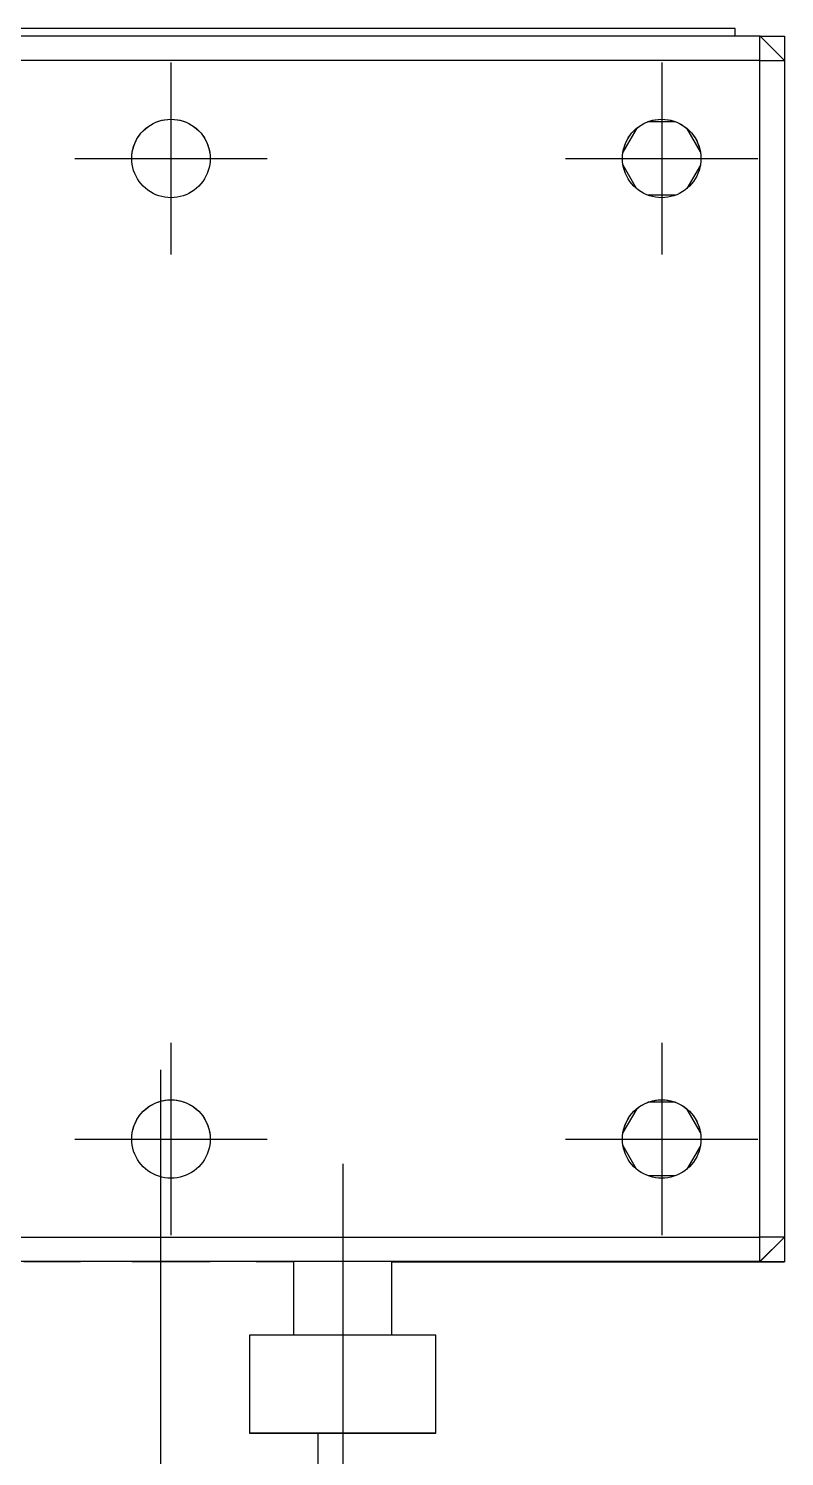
# Model space of a CAD drawing. Extents: x 166 to 392, y 15 to 196.
# Drawn here: x 188.3 to 203.7, y 107.63 to 136.75 of the extents above; entities that cross this region are included whole.
import ezdxf

# ---------------------------------------------------------------- set-up
doc = ezdxf.new("R2010")
doc.units = 0
doc.header["$LTSCALE"] = 10
doc.linetypes.add('CENTER', pattern=[2, 1.25, -0.25, 0.25, -0.25])
doc.layers.get('0').update_dxf_attribs({"linetype": 'CONTINUOUS'})
doc.layers.add('CENTER', color=1, linetype='CENTER')

msp = doc.modelspace()

# ---------------------------------------------------------------- linework, layer by layer
at = {"color": 7, "linetype": 'CONTINUOUS'}
for p, q in [((179.19967, 136.603762), (203.19967, 136.603762)), ((202.69967, 136.753696), (179.69967, 136.753696)), ((202.69967, 136.603762), (202.69967, 136.753696)), ((203.69967, 136.103762), (203.19967, 136.603762)), ((203.19967, 111.599999), (203.19967, 136.603762)), ((203.203545, 136.599887), (203.69967, 136.599887)), ((203.69967, 136.599887), (203.69967, 111.598781)), ((203.19967, 136.103873), (178.69967, 136.103873)), ((203.19967, 136.103873), (203.69967, 136.103762)), ((190.861576, 134.827923), (190.926054, 134.854631)), ((190.893523, 134.842977), (190.952457, 134.864718)), ((190.926054, 134.854631), (190.992615, 134.875617)), ((190.952457, 134.864718), (191.012914, 134.881769)), ((190.992615, 134.875617), (191.060752, 134.890723)), ((191.012914, 134.881769), (191.074523, 134.894024)), ((191.060752, 134.890723), (191.129946, 134.899832)), ((191.074523, 134.894024), (191.136903, 134.901407)), ((191.129946, 134.899832), (191.19967, 134.902877)), ((191.136903, 134.901407), (191.19967, 134.903873)), ((191.19967, 134.903873), (191.262437, 134.901407)), ((191.19967, 134.902877), (191.269395, 134.899832)), ((191.262437, 134.901407), (191.324818, 134.894024)), ((191.269395, 134.899832), (191.338589, 134.890723)), ((191.324818, 134.894024), (191.386426, 134.881769)), ((191.338589, 134.890723), (191.406725, 134.875617)), ((191.386426, 134.881769), (191.446884, 134.864718)), ((191.406725, 134.875617), (191.473286, 134.854631)), ((191.446884, 134.864718), (191.505817, 134.842977)), ((191.473286, 134.854631), (191.537765, 134.827923)), ((200.861576, 134.827923), (200.926054, 134.854631)), ((200.893523, 134.842977), (200.952457, 134.864718)), ((201.47997, 134.852164), (200.919038, 134.85204)), ((200.926054, 134.854631), (200.992615, 134.875617)), ((200.952457, 134.864718), (201.012914, 134.881769)), ((200.992615, 134.875617), (201.060752, 134.890723)), ((201.012914, 134.881769), (201.074523, 134.894024)), ((201.060752, 134.890723), (201.129946, 134.899832)), ((201.074523, 134.894024), (201.136903, 134.901407)), ((201.129946, 134.899832), (201.19967, 134.902877)), ((201.136903, 134.901407), (201.19967, 134.903873)), ((201.19967, 134.903873), (201.262437, 134.901407)), ((201.19967, 134.902877), (201.269395, 134.899832)), ((201.262437, 134.901407), (201.324818, 134.894024)), ((201.269395, 134.899832), (201.338589, 134.890723)), ((201.324818, 134.894024), (201.386426, 134.881769)), ((201.338589, 134.890723), (201.406725, 134.875617)), ((201.386426, 134.881769), (201.446884, 134.864718)), ((201.406725, 134.875617), (201.473286, 134.854631)), ((201.446884, 134.864718), (201.505817, 134.842977)), ((201.473286, 134.854631), (201.537765, 134.827923)), ((190.50685, 134.502877), (190.544348, 134.561738)), ((190.517558, 134.521872), (190.552457, 134.574101)), ((190.544348, 134.561738), (190.586835, 134.617107)), ((190.552457, 134.574101), (190.591345, 134.623431)), ((190.586835, 134.617107), (190.633985, 134.668562)), ((190.591345, 134.623431), (190.633985, 134.669558)), ((190.633985, 134.668562), (190.68544, 134.715712)), ((190.633985, 134.669558), (190.680112, 134.712198)), ((190.680112, 134.712198), (190.729442, 134.751087)), ((190.68544, 134.715712), (190.740809, 134.758198)), ((190.729442, 134.751087), (190.781671, 134.785985)), ((190.740809, 134.758198), (190.79967, 134.795697)), ((190.781671, 134.785985), (190.836478, 134.816678)), ((190.79967, 134.795697), (190.861576, 134.827923)), ((190.836478, 134.816678), (190.893523, 134.842977)), ((191.505817, 134.842977), (191.562863, 134.816678)), ((191.537765, 134.827923), (191.59967, 134.795697)), ((191.562863, 134.816678), (191.617669, 134.785985)), ((191.59967, 134.795697), (191.658531, 134.758198)), ((191.617669, 134.785985), (191.669898, 134.751087)), ((191.658531, 134.758198), (191.7139, 134.715712)), ((191.669898, 134.751087), (191.719229, 134.712198)), ((191.7139, 134.715712), (191.765356, 134.668562)), ((191.719229, 134.712198), (191.765356, 134.669558)), ((191.765356, 134.669558), (191.807995, 134.623431)), ((191.765356, 134.668562), (191.812506, 134.617107)), ((191.807995, 134.623431), (191.846884, 134.574101)), ((191.812506, 134.617107), (191.854992, 134.561738)), ((191.846884, 134.574101), (191.881782, 134.521872)), ((191.854992, 134.561738), (191.89249, 134.502877)), ((200.690064, 134.719563), (200.410742, 134.235516)), ((200.50685, 134.502877), (200.544348, 134.561738)), ((200.517558, 134.521872), (200.552457, 134.574101)), ((200.544348, 134.561738), (200.586835, 134.617107)), ((200.552457, 134.574101), (200.591345, 134.623431)), ((200.586835, 134.617107), (200.633985, 134.668562)), ((200.591345, 134.623431), (200.633985, 134.669558)), ((200.633985, 134.668562), (200.68544, 134.715712)), ((200.633985, 134.669558), (200.680112, 134.712198)), ((200.680112, 134.712198), (200.729442, 134.751087)), ((200.68544, 134.715712), (200.740809, 134.758198)), ((200.729442, 134.751087), (200.781671, 134.785985)), ((200.740809, 134.758198), (200.79967, 134.795697)), ((200.781671, 134.785985), (200.836478, 134.816678)), ((200.79967, 134.795697), (200.861576, 134.827923)), ((200.836478, 134.816678), (200.893523, 134.842977)), ((201.505817, 134.842977), (201.562863, 134.816678)), ((201.537765, 134.827923), (201.59967, 134.795697)), ((201.562863, 134.816678), (201.617669, 134.785985)), ((201.59967, 134.795697), (201.658531, 134.758198)), ((201.617669, 134.785985), (201.669898, 134.751087)), ((201.658531, 134.758198), (201.7139, 134.715712)), ((201.669898, 134.751087), (201.719229, 134.712198)), ((201.988539, 134.235864), (201.709002, 134.719789)), ((201.7139, 134.715712), (201.765356, 134.668562)), ((201.719229, 134.712198), (201.765356, 134.669558)), ((201.765356, 134.669558), (201.807995, 134.623431)), ((201.765356, 134.668562), (201.812506, 134.617107)), ((201.807995, 134.623431), (201.846884, 134.574101)), ((201.812506, 134.617107), (201.854992, 134.561738)), ((201.846884, 134.574101), (201.881782, 134.521872)), ((201.854992, 134.561738), (201.89249, 134.502877)), ((190.409519, 134.229021), (190.421774, 134.290629)), ((190.411824, 134.241795), (190.426929, 134.309932)), ((190.421774, 134.290629), (190.438825, 134.351087)), ((190.426929, 134.309932), (190.447916, 134.376493)), ((190.438825, 134.351087), (190.460566, 134.41002)), ((190.447916, 134.376493), (190.474624, 134.440971)), ((190.460566, 134.41002), (190.486865, 134.467065)), ((190.474624, 134.440971), (190.50685, 134.502877)), ((190.486865, 134.467065), (190.517558, 134.521872)), ((191.881782, 134.521872), (191.912475, 134.467065)), ((191.89249, 134.502877), (191.924716, 134.440971)), ((191.912475, 134.467065), (191.938774, 134.41002)), ((191.924716, 134.440971), (191.951424, 134.376493)), ((191.938774, 134.41002), (191.960515, 134.351087)), ((191.951424, 134.376493), (191.972411, 134.309932)), ((191.960515, 134.351087), (191.977566, 134.290629)), ((191.972411, 134.309932), (191.987516, 134.241795)), ((191.977566, 134.290629), (191.989821, 134.229021)), ((200.409519, 134.229021), (200.421774, 134.290629)), ((200.411824, 134.241795), (200.426929, 134.309932)), ((200.421774, 134.290629), (200.438825, 134.351087)), ((200.426929, 134.309932), (200.447916, 134.376493)), ((200.438825, 134.351087), (200.460566, 134.41002)), ((200.447916, 134.376493), (200.474624, 134.440971)), ((200.460566, 134.41002), (200.486865, 134.467065)), ((200.474624, 134.440971), (200.50685, 134.502877)), ((200.486865, 134.467065), (200.517558, 134.521872)), ((201.881782, 134.521872), (201.912475, 134.467065)), ((201.89249, 134.502877), (201.924716, 134.440971)), ((201.912475, 134.467065), (201.938774, 134.41002)), ((201.924716, 134.440971), (201.951424, 134.376493)), ((201.938774, 134.41002), (201.960515, 134.351087)), ((201.951424, 134.376493), (201.972411, 134.309932)), ((201.960515, 134.351087), (201.977566, 134.290629)), ((201.972411, 134.309932), (201.987516, 134.241795)), ((201.977566, 134.290629), (201.989821, 134.229021)), ((190.39967, 134.102877), (190.402714, 134.172601)), ((190.39967, 134.103873), (190.402136, 134.16664)), ((190.402136, 134.041106), (190.39967, 134.103873)), ((190.402136, 134.16664), (190.409519, 134.229021)), ((190.409519, 133.978725), (190.402136, 134.041106)), ((190.402714, 134.172601), (190.411824, 134.241795)), ((190.421774, 133.917117), (190.409519, 133.978725)), ((191.989821, 133.978725), (191.977566, 133.917117)), ((191.987516, 134.241795), (191.996626, 134.172601)), ((191.989821, 134.229021), (191.997204, 134.16664)), ((191.997204, 134.041106), (191.989821, 133.978725)), ((191.996626, 134.172601), (191.99967, 134.102877)), ((191.997204, 134.16664), (191.99967, 134.103873)), ((191.99967, 134.103873), (191.997204, 134.041106)), ((200.39967, 134.102877), (200.402714, 134.172601)), ((200.39967, 134.103873), (200.402136, 134.16664)), ((200.402136, 134.041106), (200.39967, 134.103873)), ((200.402136, 134.16664), (200.409519, 134.229021)), ((200.409519, 133.978725), (200.402136, 134.041106)), ((200.402714, 134.172601), (200.411824, 134.241795)), ((200.421774, 133.917117), (200.409519, 133.978725)), ((201.989821, 133.978725), (201.977566, 133.917117)), ((201.987516, 134.241795), (201.996626, 134.172601)), ((201.989821, 134.229021), (201.997204, 134.16664)), ((201.997204, 134.041106), (201.989821, 133.978725)), ((201.996626, 134.172601), (201.99967, 134.102877)), ((201.997204, 134.16664), (201.99967, 134.103873)), ((201.99967, 134.103873), (201.997204, 134.041106)), ((190.438825, 133.856659), (190.421774, 133.917117)), ((190.460566, 133.797726), (190.438825, 133.856659)), ((190.486865, 133.740681), (190.460566, 133.797726)), ((190.517558, 133.685874), (190.486865, 133.740681)), ((190.552457, 133.633645), (190.517558, 133.685874)), ((191.881782, 133.685874), (191.846884, 133.633645)), ((191.912475, 133.740681), (191.881782, 133.685874)), ((191.938774, 133.797726), (191.912475, 133.740681)), ((191.960515, 133.856659), (191.938774, 133.797726)), ((191.977566, 133.917117), (191.960515, 133.856659)), ((200.687762, 133.489097), (200.411364, 133.967586)), ((200.438825, 133.856659), (200.421774, 133.917117)), ((200.460566, 133.797726), (200.438825, 133.856659)), ((200.486865, 133.740681), (200.460566, 133.797726)), ((200.517558, 133.685874), (200.486865, 133.740681)), ((200.552457, 133.633645), (200.517558, 133.685874)), ((201.988036, 133.967937), (201.71185, 133.489323)), ((201.881782, 133.685874), (201.846884, 133.633645)), ((201.912475, 133.740681), (201.881782, 133.685874)), ((201.938774, 133.797726), (201.912475, 133.740681)), ((201.960515, 133.856659), (201.938774, 133.797726)), ((201.977566, 133.917117), (201.960515, 133.856659)), ((190.591345, 133.584315), (190.552457, 133.633645)), ((190.633985, 133.538188), (190.591345, 133.584315)), ((190.680112, 133.495548), (190.633985, 133.538188)), ((190.729442, 133.456659), (190.680112, 133.495548)), ((190.781671, 133.421761), (190.729442, 133.456659)), ((190.836478, 133.391068), (190.781671, 133.421761)), ((190.893523, 133.364769), (190.836478, 133.391068)), ((191.562863, 133.391068), (191.505817, 133.364769)), ((191.617669, 133.421761), (191.562863, 133.391068)), ((191.669898, 133.456659), (191.617669, 133.421761)), ((191.719229, 133.495548), (191.669898, 133.456659)), ((191.765356, 133.538188), (191.719229, 133.495548)), ((191.807995, 133.584315), (191.765356, 133.538188)), ((191.846884, 133.633645), (191.807995, 133.584315)), ((200.591345, 133.584315), (200.552457, 133.633645)), ((200.633985, 133.538188), (200.591345, 133.584315)), ((200.680112, 133.495548), (200.633985, 133.538188)), ((200.729442, 133.456659), (200.680112, 133.495548)), ((200.781671, 133.421761), (200.729442, 133.456659)), ((200.836478, 133.391068), (200.781671, 133.421761)), ((200.893523, 133.364769), (200.836478, 133.391068)), ((201.562863, 133.391068), (201.505817, 133.364769)), ((201.617669, 133.421761), (201.562863, 133.391068)), ((201.669898, 133.456659), (201.617669, 133.421761)), ((201.719229, 133.495548), (201.669898, 133.456659)), ((201.765356, 133.538188), (201.719229, 133.495548)), ((201.807995, 133.584315), (201.765356, 133.538188)), ((201.846884, 133.633645), (201.807995, 133.584315)), ((190.952457, 133.343028), (190.893523, 133.364769)), ((191.012914, 133.325977), (190.952457, 133.343028)), ((191.074523, 133.313722), (191.012914, 133.325977)), ((191.136903, 133.306339), (191.074523, 133.313722)), ((191.19967, 133.303873), (191.136903, 133.306339)), ((191.262437, 133.306339), (191.19967, 133.303873)), ((191.324818, 133.313722), (191.262437, 133.306339)), ((191.386426, 133.325977), (191.324818, 133.313722)), ((191.446884, 133.343028), (191.386426, 133.325977)), ((191.505817, 133.364769), (191.446884, 133.343028)), ((200.952457, 133.343028), (200.893523, 133.364769)), ((201.474014, 133.352384), (200.925659, 133.352263)), ((201.012914, 133.325977), (200.952457, 133.343028)), ((201.074523, 133.313722), (201.012914, 133.325977)), ((201.136903, 133.306339), (201.074523, 133.313722)), ((201.19967, 133.303873), (201.136903, 133.306339)), ((201.262437, 133.306339), (201.19967, 133.303873)), ((201.324818, 133.313722), (201.262437, 133.306339)), ((201.386426, 133.325977), (201.324818, 133.313722)), ((201.446884, 133.343028), (201.386426, 133.325977)), ((201.505817, 133.364769), (201.446884, 133.343028)), ((190.680112, 114.712198), (190.729442, 114.751087)), ((190.68544, 114.715713), (190.740809, 114.758199)), ((190.729442, 114.751087), (190.781671, 114.785986)), ((190.740809, 114.758199), (190.79967, 114.795697)), ((190.781671, 114.785986), (190.836478, 114.816679)), ((190.79967, 114.795697), (190.861576, 114.827923)), ((190.836478, 114.816679), (190.893523, 114.842977)), ((190.861576, 114.827923), (190.926054, 114.854631)), ((190.893523, 114.842977), (190.952457, 114.864719)), ((190.926054, 114.854631), (190.992615, 114.875618)), ((190.952457, 114.864719), (191.012914, 114.881769)), ((190.992615, 114.875618), (191.060752, 114.890723)), ((191.012914, 114.881769), (191.074523, 114.894024)), ((191.060752, 114.890723), (191.129946, 114.899833)), ((191.074523, 114.894024), (191.136903, 114.901407)), ((191.129946, 114.899833), (191.19967, 114.902877)), ((191.136903, 114.901407), (191.19967, 114.903873)), ((191.19967, 114.903873), (191.262437, 114.901407)), ((191.19967, 114.902877), (191.269395, 114.899833)), ((191.262437, 114.901407), (191.324818, 114.894024)), ((191.269395, 114.899833), (191.338589, 114.890723)), ((191.324818, 114.894024), (191.386426, 114.881769)), ((191.338589, 114.890723), (191.406725, 114.875618)), ((191.386426, 114.881769), (191.446884, 114.864719)), ((191.406725, 114.875618), (191.473286, 114.854631)), ((191.446884, 114.864719), (191.505817, 114.842977)), ((191.473286, 114.854631), (191.537765, 114.827923)), ((191.505817, 114.842977), (191.562863, 114.816679)), ((191.537765, 114.827923), (191.59967, 114.795697)), ((191.562863, 114.816679), (191.617669, 114.785986)), ((191.59967, 114.795697), (191.658531, 114.758199)), ((191.617669, 114.785986), (191.669898, 114.751087)), ((191.658531, 114.758199), (191.7139, 114.715713)), ((191.669898, 114.751087), (191.719229, 114.712198)), ((200.680112, 114.712198), (200.729442, 114.751087)), ((200.68544, 114.715713), (200.740809, 114.758199)), ((200.729442, 114.751087), (200.781671, 114.785986)), ((200.740809, 114.758199), (200.79967, 114.795697)), ((200.781671, 114.785986), (200.836478, 114.816679)), ((200.79967, 114.795697), (200.861576, 114.827923)), ((200.836478, 114.816679), (200.893523, 114.842977)), ((200.861576, 114.827923), (200.926054, 114.854631)), ((200.893523, 114.842977), (200.952457, 114.864719)), ((201.479971, 114.852164), (200.919037, 114.85204)), ((200.926054, 114.854631), (200.992615, 114.875618)), ((200.952457, 114.864719), (201.012914, 114.881769)), ((200.992615, 114.875618), (201.060752, 114.890723)), ((201.012914, 114.881769), (201.074523, 114.894024)), ((201.060752, 114.890723), (201.129946, 114.899833)), ((201.074523, 114.894024), (201.136903, 114.901407)), ((201.129946, 114.899833), (201.19967, 114.902877)), ((201.136903, 114.901407), (201.19967, 114.903873)), ((201.19967, 114.903873), (201.262437, 114.901407)), ((201.19967, 114.902877), (201.269395, 114.899833)), ((201.262437, 114.901407), (201.324818, 114.894024)), ((201.269395, 114.899833), (201.338589, 114.890723)), ((201.324818, 114.894024), (201.386426, 114.881769)), ((201.338589, 114.890723), (201.406725, 114.875618)), ((201.386426, 114.881769), (201.446884, 114.864719)), ((201.406725, 114.875618), (201.473286, 114.854631)), ((201.446884, 114.864719), (201.505817, 114.842977)), ((201.473286, 114.854631), (201.537765, 114.827923)), ((201.505817, 114.842977), (201.562863, 114.816679)), ((201.537765, 114.827923), (201.59967, 114.795697)), ((201.562863, 114.816679), (201.617669, 114.785986)), ((201.59967, 114.795697), (201.658531, 114.758199)), ((201.617669, 114.785986), (201.669898, 114.751087)), ((201.658531, 114.758199), (201.7139, 114.715713)), ((201.669898, 114.751087), (201.719229, 114.712198)), ((190.460566, 114.41002), (190.486865, 114.467066)), ((190.474624, 114.440972), (190.50685, 114.502877)), ((190.486865, 114.467066), (190.517558, 114.521872)), ((190.50685, 114.502877), (190.544348, 114.561738)), ((190.517558, 114.521872), (190.552457, 114.574102)), ((190.544348, 114.561738), (190.586835, 114.617107)), ((190.552457, 114.574102), (190.591345, 114.623432)), ((190.586835, 114.617107), (190.633985, 114.668562)), ((190.591345, 114.623432), (190.633985, 114.669559)), ((190.633985, 114.668562), (190.68544, 114.715713)), ((190.633985, 114.669559), (190.680112, 114.712198)), ((191.7139, 114.715713), (191.765356, 114.668562)), ((191.719229, 114.712198), (191.765356, 114.669559)), ((191.765356, 114.669559), (191.807995, 114.623432)), ((191.765356, 114.668562), (191.812506, 114.617107)), ((191.807995, 114.623432), (191.846884, 114.574102)), ((191.812506, 114.617107), (191.854992, 114.561738)), ((191.846884, 114.574102), (191.881782, 114.521872)), ((191.854992, 114.561738), (191.89249, 114.502877)), ((191.881782, 114.521872), (191.912475, 114.467066)), ((191.89249, 114.502877), (191.924716, 114.440972)), ((191.912475, 114.467066), (191.938774, 114.41002)), ((200.690065, 114.719564), (200.410742, 114.235516)), ((200.460566, 114.41002), (200.486865, 114.467066)), ((200.474624, 114.440972), (200.50685, 114.502877)), ((200.486865, 114.467066), (200.517558, 114.521872)), ((200.50685, 114.502877), (200.544348, 114.561738)), ((200.517558, 114.521872), (200.552457, 114.574102)), ((200.544348, 114.561738), (200.586835, 114.617107)), ((200.552457, 114.574102), (200.591345, 114.623432)), ((200.586835, 114.617107), (200.633985, 114.668562)), ((200.591345, 114.623432), (200.633985, 114.669559)), ((200.633985, 114.668562), (200.68544, 114.715713)), ((200.633985, 114.669559), (200.680112, 114.712198)), ((201.988539, 114.235864), (201.709002, 114.71979)), ((201.7139, 114.715713), (201.765356, 114.668562)), ((201.719229, 114.712198), (201.765356, 114.669559)), ((201.765356, 114.669559), (201.807995, 114.623432)), ((201.765356, 114.668562), (201.812506, 114.617107)), ((201.807995, 114.623432), (201.846884, 114.574102)), ((201.812506, 114.617107), (201.854992, 114.561738)), ((201.846884, 114.574102), (201.881782, 114.521872)), ((201.854992, 114.561738), (201.89249, 114.502877)), ((201.881782, 114.521872), (201.912475, 114.467066)), ((201.89249, 114.502877), (201.924716, 114.440972)), ((201.912475, 114.467066), (201.938774, 114.41002)), ((190.39967, 114.102877), (190.402714, 114.172602)), ((190.402136, 114.166641), (190.409519, 114.229021)), ((190.402714, 114.172602), (190.411824, 114.241796)), ((190.409519, 114.229021), (190.421774, 114.29063)), ((190.411824, 114.241796), (190.426929, 114.309932)), ((190.421774, 114.29063), (190.438825, 114.351087)), ((190.426929, 114.309932), (190.447916, 114.376493)), ((190.438825, 114.351087), (190.460566, 114.41002)), ((190.447916, 114.376493), (190.474624, 114.440972)), ((191.924716, 114.440972), (191.951424, 114.376493)), ((191.938774, 114.41002), (191.960515, 114.351087)), ((191.951424, 114.376493), (191.972411, 114.309932)), ((191.960515, 114.351087), (191.977566, 114.29063)), ((191.972411, 114.309932), (191.987516, 114.241796)), ((191.977566, 114.29063), (191.989821, 114.229021)), ((191.987516, 114.241796), (191.996626, 114.172602)), ((191.989821, 114.229021), (191.997204, 114.166641)), ((191.996626, 114.172602), (191.99967, 114.102877)), ((200.39967, 114.102877), (200.402714, 114.172602)), ((200.402136, 114.166641), (200.409519, 114.229021)), ((200.402714, 114.172602), (200.411824, 114.241796)), ((200.409519, 114.229021), (200.421774, 114.29063)), ((200.411824, 114.241796), (200.426929, 114.309932)), ((200.421774, 114.29063), (200.438825, 114.351087)), ((200.426929, 114.309932), (200.447916, 114.376493)), ((200.438825, 114.351087), (200.460566, 114.41002)), ((200.447916, 114.376493), (200.474624, 114.440972)), ((201.924716, 114.440972), (201.951424, 114.376493)), ((201.938774, 114.41002), (201.960515, 114.351087)), ((201.951424, 114.376493), (201.972411, 114.309932)), ((201.960515, 114.351087), (201.977566, 114.29063)), ((201.972411, 114.309932), (201.987516, 114.241796)), ((201.977566, 114.29063), (201.989821, 114.229021)), ((201.987516, 114.241796), (201.996626, 114.172602)), ((201.989821, 114.229021), (201.997204, 114.166641)), ((201.996626, 114.172602), (201.99967, 114.102877)), ((190.39967, 114.103873), (190.402136, 114.166641)), ((190.402136, 114.041106), (190.39967, 114.103873)), ((190.409519, 113.978726), (190.402136, 114.041106)), ((190.421774, 113.917117), (190.409519, 113.978726)), ((190.438825, 113.85666), (190.421774, 113.917117)), ((191.977566, 113.917117), (191.960515, 113.85666)), ((191.989821, 113.978726), (191.977566, 113.917117)), ((191.997204, 114.041106), (191.989821, 113.978726)), ((191.997204, 114.166641), (191.99967, 114.103873)), ((191.99967, 114.103873), (191.997204, 114.041106)), ((200.39967, 114.103873), (200.402136, 114.166641)), ((200.402136, 114.041106), (200.39967, 114.103873)), ((200.409519, 113.978726), (200.402136, 114.041106)), ((200.421774, 113.917117), (200.409519, 113.978726)), ((200.687761, 113.489098), (200.411365, 113.967586)), ((200.438825, 113.85666), (200.421774, 113.917117)), ((201.988036, 113.967937), (201.71185, 113.489323)), ((201.977566, 113.917117), (201.960515, 113.85666)), ((201.989821, 113.978726), (201.977566, 113.917117)), ((201.997204, 114.041106), (201.989821, 113.978726)), ((201.997204, 114.166641), (201.99967, 114.103873)), ((201.99967, 114.103873), (201.997204, 114.041106)), ((190.460566, 113.797727), (190.438825, 113.85666)), ((190.486865, 113.740681), (190.460566, 113.797727)), ((190.517558, 113.685875), (190.486865, 113.740681)), ((190.552457, 113.633645), (190.517558, 113.685875)), ((190.591345, 113.584315), (190.552457, 113.633645)), ((191.846884, 113.633645), (191.807995, 113.584315)), ((191.881782, 113.685875), (191.846884, 113.633645)), ((191.912475, 113.740681), (191.881782, 113.685875)), ((191.938774, 113.797727), (191.912475, 113.740681)), ((191.960515, 113.85666), (191.938774, 113.797727)), ((200.460566, 113.797727), (200.438825, 113.85666)), ((200.486865, 113.740681), (200.460566, 113.797727)), ((200.517558, 113.685875), (200.486865, 113.740681)), ((200.552457, 113.633645), (200.517558, 113.685875)), ((200.591345, 113.584315), (200.552457, 113.633645)), ((201.846884, 113.633645), (201.807995, 113.584315)), ((201.881782, 113.685875), (201.846884, 113.633645)), ((201.912475, 113.740681), (201.881782, 113.685875)), ((201.938774, 113.797727), (201.912475, 113.740681)), ((201.960515, 113.85666), (201.938774, 113.797727)), ((190.633985, 113.538188), (190.591345, 113.584315)), ((190.680112, 113.495549), (190.633985, 113.538188)), ((190.729442, 113.45666), (190.680112, 113.495549)), ((190.781671, 113.421761), (190.729442, 113.45666)), ((190.836478, 113.391068), (190.781671, 113.421761)), ((190.893523, 113.36477), (190.836478, 113.391068)), ((190.952457, 113.343028), (190.893523, 113.36477)), ((191.012914, 113.325978), (190.952457, 113.343028)), ((191.074523, 113.313723), (191.012914, 113.325978)), ((191.136903, 113.30634), (191.074523, 113.313723)), ((191.19967, 113.303873), (191.136903, 113.30634)), ((191.262437, 113.30634), (191.19967, 113.303873)), ((191.324818, 113.313723), (191.262437, 113.30634)), ((191.386426, 113.325978), (191.324818, 113.313723)), ((191.446884, 113.343028), (191.386426, 113.325978)), ((191.505817, 113.36477), (191.446884, 113.343028)), ((191.562863, 113.391068), (191.505817, 113.36477)), ((191.617669, 113.421761), (191.562863, 113.391068)), ((191.669898, 113.45666), (191.617669, 113.421761)), ((191.719229, 113.495549), (191.669898, 113.45666)), ((191.765356, 113.538188), (191.719229, 113.495549)), ((191.807995, 113.584315), (191.765356, 113.538188)), ((200.633985, 113.538188), (200.591345, 113.584315)), ((200.680112, 113.495549), (200.633985, 113.538188)), ((200.729442, 113.45666), (200.680112, 113.495549)), ((200.781671, 113.421761), (200.729442, 113.45666)), ((200.836478, 113.391068), (200.781671, 113.421761)), ((200.893523, 113.36477), (200.836478, 113.391068)), ((200.952457, 113.343028), (200.893523, 113.36477)), ((201.474013, 113.352384), (200.92566, 113.352263)), ((201.012914, 113.325978), (200.952457, 113.343028)), ((201.074523, 113.313723), (201.012914, 113.325978)), ((201.136903, 113.30634), (201.074523, 113.313723)), ((201.19967, 113.303873), (201.136903, 113.30634)), ((201.262437, 113.30634), (201.19967, 113.303873)), ((201.324818, 113.313723), (201.262437, 113.30634)), ((201.386426, 113.325978), (201.324818, 113.313723)), ((201.446884, 113.343028), (201.386426, 113.325978)), ((201.505817, 113.36477), (201.446884, 113.343028)), ((201.562863, 113.391068), (201.505817, 113.36477)), ((201.617669, 113.421761), (201.562863, 113.391068)), ((201.669898, 113.45666), (201.617669, 113.421761)), ((201.719229, 113.495549), (201.669898, 113.45666)), ((201.765356, 113.538188), (201.719229, 113.495549)), ((201.807995, 113.584315), (201.765356, 113.538188)), ((178.69967, 112.103874), (203.19967, 112.103874)), ((203.69967, 112.103763), (203.19967, 112.103874)), ((203.19967, 111.602877), (203.700113, 112.10332)), ((203.19967, 111.599999), (203.699726, 112.099943)), ((203.19967, 111.602877), (179.19967, 111.602877)), ((188.396163, 111.601879), (188.19967, 111.601825)), ((188.611888, 111.601928), (188.396163, 111.601879)), ((188.845367, 111.601973), (188.611888, 111.601928)), ((189.094997, 111.602014), (188.845367, 111.601973)), ((189.359066, 111.602051), (189.094997, 111.602014)), ((189.635763, 111.602082), (189.359066, 111.602051)), ((189.923188, 111.602108), (189.635763, 111.602082)), ((190.21937, 111.602129), (189.923188, 111.602108)), ((190.522278, 111.602144), (190.21937, 111.602129)), ((190.39967, 111.602545), (190.402136, 111.602559)), ((190.402136, 111.602531), (190.39967, 111.602545)), ((190.402136, 111.602559), (190.409519, 111.602573)), ((190.409519, 111.602517), (190.402136, 111.602531)), ((190.409519, 111.602573), (190.421774, 111.602586)), ((190.421774, 111.602504), (190.409519, 111.602517)), ((190.421774, 111.602586), (190.438825, 111.6026)), ((190.438825, 111.60249), (190.421774, 111.602504)), ((190.438825, 111.6026), (190.460566, 111.602613)), ((190.460566, 111.602477), (190.438825, 111.60249)), ((190.460566, 111.602613), (190.486865, 111.602625)), ((190.486865, 111.602465), (190.460566, 111.602477)), ((190.486865, 111.602625), (190.517558, 111.602638)), ((190.517558, 111.602452), (190.486865, 111.602465)), ((190.517558, 111.602638), (190.552457, 111.602649)), ((190.552457, 111.602441), (190.517558, 111.602452)), ((190.829833, 111.602153), (190.522278, 111.602144)), ((190.552457, 111.602649), (190.591345, 111.60266)), ((190.591345, 111.60243), (190.552457, 111.602441)), ((190.591345, 111.60266), (190.633985, 111.60267)), ((190.633985, 111.60242), (190.591345, 111.60243)), ((190.633985, 111.60267), (190.680112, 111.60268)), ((190.680112, 111.60241), (190.633985, 111.60242)), ((190.680112, 111.60268), (190.729442, 111.602688)), ((190.729442, 111.602402), (190.680112, 111.60241)), ((190.729442, 111.602688), (190.781671, 111.602696)), ((190.781671, 111.602394), (190.729442, 111.602402)), ((190.781671, 111.602696), (190.836478, 111.602703)), ((190.836478, 111.602387), (190.781671, 111.602394)), ((191.139925, 111.602157), (190.829833, 111.602153)), ((190.836478, 111.602703), (190.893523, 111.602709)), ((190.893523, 111.602381), (190.836478, 111.602387)), ((190.893523, 111.602709), (190.952457, 111.602713)), ((190.952457, 111.602377), (190.893523, 111.602381)), ((190.952457, 111.602713), (191.012914, 111.602717)), ((191.012914, 111.602373), (190.952457, 111.602377)), ((191.012914, 111.602717), (191.074523, 111.60272)), ((191.074523, 111.60237), (191.012914, 111.602373)), ((191.074523, 111.60272), (191.136903, 111.602722)), ((191.136903, 111.602368), (191.074523, 111.60237)), ((191.136903, 111.602722), (191.19967, 111.602722)), ((191.19967, 111.602368), (191.136903, 111.602368)), ((191.450427, 111.602156), (191.139925, 111.602157)), ((191.19967, 111.602722), (191.262437, 111.602722)), ((191.262437, 111.602368), (191.19967, 111.602368)), ((191.262437, 111.602722), (191.324818, 111.60272)), ((191.324818, 111.60237), (191.262437, 111.602368)), ((191.324818, 111.60272), (191.386426, 111.602717)), ((191.386426, 111.602373), (191.324818, 111.60237)), ((191.386426, 111.602717), (191.446884, 111.602713)), ((191.446884, 111.602377), (191.386426, 111.602373)), ((191.446884, 111.602713), (191.505817, 111.602709)), ((191.505817, 111.602381), (191.446884, 111.602377)), ((191.759209, 111.602148), (191.450427, 111.602156)), ((191.505817, 111.602709), (191.562863, 111.602703)), ((191.562863, 111.602387), (191.505817, 111.602381)), ((191.562863, 111.602703), (191.617669, 111.602696)), ((191.617669, 111.602394), (191.562863, 111.602387)), ((191.617669, 111.602696), (191.669898, 111.602688)), ((191.669898, 111.602402), (191.617669, 111.602394)), ((191.669898, 111.602688), (191.719229, 111.60268)), ((191.719229, 111.60241), (191.669898, 111.602402)), ((191.719229, 111.60268), (191.765356, 111.60267)), ((191.765356, 111.60242), (191.719229, 111.60241)), ((192.064152, 111.602135), (191.759209, 111.602148)), ((191.765356, 111.60267), (191.807995, 111.60266)), ((191.807995, 111.60243), (191.765356, 111.60242)), ((191.807995, 111.60266), (191.846884, 111.602649)), ((191.846884, 111.602441), (191.807995, 111.60243)), ((191.846884, 111.602649), (191.881782, 111.602638)), ((191.881782, 111.602452), (191.846884, 111.602441)), ((191.881782, 111.602638), (191.912475, 111.602625)), ((191.912475, 111.602465), (191.881782, 111.602452)), ((191.912475, 111.602625), (191.938774, 111.602613)), ((191.938774, 111.602477), (191.912475, 111.602465)), ((191.938774, 111.602613), (191.960515, 111.6026)), ((191.960515, 111.60249), (191.938774, 111.602477)), ((191.960515, 111.6026), (191.977566, 111.602586)), ((191.977566, 111.602504), (191.960515, 111.60249)), ((191.977566, 111.602586), (191.989821, 111.602573)), ((191.989821, 111.602517), (191.977566, 111.602504)), ((191.989821, 111.602573), (191.997204, 111.602559)), ((191.997204, 111.602531), (191.989821, 111.602517)), ((191.997204, 111.602559), (191.99967, 111.602545)), ((191.99967, 111.602545), (191.997204, 111.602531)), ((192.363164, 111.602117), (192.064152, 111.602135)), ((192.654195, 111.602092), (192.363164, 111.602117)), ((192.935247, 111.602063), (192.654195, 111.602092)), ((193.204392, 111.602029), (192.935247, 111.602063)), ((193.459783, 111.60199), (193.204392, 111.602029)), ((193.69967, 111.601946), (193.459783, 111.60199)), ((193.69967, 111.602877), (193.69967, 110.102903)), ((195.69967, 110.102903), (195.69967, 111.602877)), ((203.69967, 111.599888), (195.69967, 111.599888)), ((195.69967, 111.598781), (203.69967, 111.598781)), ((196.89967, 111.602545), (196.902136, 111.602559)), ((196.902136, 111.602531), (196.89967, 111.602545)), ((196.902136, 111.602559), (196.909519, 111.602573)), ((196.909519, 111.602517), (196.902136, 111.602531)), ((196.909519, 111.602573), (196.921774, 111.602586)), ((196.921774, 111.602504), (196.909519, 111.602517)), ((196.921774, 111.602586), (196.938825, 111.6026)), ((196.938825, 111.60249), (196.921774, 111.602504)), ((196.938825, 111.6026), (196.960566, 111.602613)), ((196.960566, 111.602477), (196.938825, 111.60249)), ((196.960566, 111.602613), (196.986865, 111.602625)), ((196.986865, 111.602465), (196.960566, 111.602477)), ((196.986865, 111.602625), (197.017558, 111.602638)), ((197.017558, 111.602452), (196.986865, 111.602465)), ((197.017558, 111.602638), (197.052457, 111.602649)), ((197.052457, 111.602441), (197.017558, 111.602452)), ((197.052457, 111.602649), (197.091345, 111.60266)), ((197.091345, 111.60243), (197.052457, 111.602441)), ((197.091345, 111.60266), (197.133985, 111.60267)), ((197.133985, 111.60242), (197.091345, 111.60243)), ((197.133985, 111.60267), (197.180112, 111.60268)), ((197.180112, 111.60241), (197.133985, 111.60242)), ((197.180112, 111.60268), (197.229442, 111.602688)), ((197.229442, 111.602402), (197.180112, 111.60241)), ((197.229442, 111.602688), (197.281671, 111.602696)), ((197.281671, 111.602394), (197.229442, 111.602402)), ((197.281671, 111.602696), (197.336478, 111.602703)), ((197.336478, 111.602387), (197.281671, 111.602394)), ((197.336478, 111.602703), (197.393523, 111.602709)), ((197.393523, 111.602381), (197.336478, 111.602387)), ((197.393523, 111.602709), (197.452457, 111.602713)), ((197.452457, 111.602377), (197.393523, 111.602381)), ((197.452457, 111.602713), (197.512914, 111.602717)), ((197.512914, 111.602373), (197.452457, 111.602377)), ((197.512914, 111.602717), (197.574523, 111.60272)), ((197.574523, 111.60237), (197.512914, 111.602373)), ((197.574523, 111.60272), (197.636903, 111.602722)), ((197.636903, 111.602368), (197.574523, 111.60237)), ((197.636903, 111.602722), (197.69967, 111.602722)), ((197.69967, 111.602368), (197.636903, 111.602368)), ((197.69967, 111.602722), (197.762437, 111.602722)), ((197.762437, 111.602368), (197.69967, 111.602368)), ((197.762437, 111.602722), (197.824818, 111.60272)), ((197.824818, 111.60237), (197.762437, 111.602368)), ((197.824818, 111.60272), (197.886426, 111.602717)), ((197.886426, 111.602373), (197.824818, 111.60237)), ((197.886426, 111.602717), (197.946884, 111.602713)), ((197.946884, 111.602377), (197.886426, 111.602373)), ((197.946884, 111.602713), (198.005817, 111.602709)), ((198.005817, 111.602381), (197.946884, 111.602377)), ((198.005817, 111.602709), (198.062863, 111.602703)), ((198.062863, 111.602387), (198.005817, 111.602381)), ((198.062863, 111.602703), (198.117669, 111.602696)), ((198.117669, 111.602394), (198.062863, 111.602387)), ((198.117669, 111.602696), (198.169898, 111.602688)), ((198.169898, 111.602402), (198.117669, 111.602394)), ((198.169898, 111.602688), (198.219229, 111.60268)), ((198.219229, 111.60241), (198.169898, 111.602402)), ((198.219229, 111.60268), (198.265356, 111.60267)), ((198.265356, 111.60242), (198.219229, 111.60241)), ((198.265356, 111.60267), (198.307995, 111.60266)), ((198.307995, 111.60243), (198.265356, 111.60242)), ((198.307995, 111.60266), (198.346884, 111.602649)), ((198.346884, 111.602441), (198.307995, 111.60243)), ((198.346884, 111.602649), (198.381782, 111.602638)), ((198.381782, 111.602452), (198.346884, 111.602441)), ((198.381782, 111.602638), (198.412475, 111.602625)), ((198.412475, 111.602465), (198.381782, 111.602452)), ((198.412475, 111.602625), (198.438774, 111.602613)), ((198.438774, 111.602477), (198.412475, 111.602465)), ((198.438774, 111.602613), (198.460515, 111.6026)), ((198.460515, 111.60249), (198.438774, 111.602477)), ((198.460515, 111.6026), (198.477566, 111.602586)), ((198.477566, 111.602504), (198.460515, 111.60249)), ((198.477566, 111.602586), (198.489821, 111.602573)), ((198.489821, 111.602517), (198.477566, 111.602504)), ((198.489821, 111.602573), (198.497204, 111.602559)), ((198.497204, 111.602531), (198.489821, 111.602517)), ((198.497204, 111.602559), (198.49967, 111.602545)), ((198.49967, 111.602545), (198.497204, 111.602531)), ((192.806568, 110.102581), (192.79967, 110.102545)), ((192.79967, 110.102545), (192.79967, 108.102545)), ((192.827213, 110.102616), (192.806568, 110.102581)), ((192.861454, 110.102651), (192.827213, 110.102616)), ((192.909043, 110.102686), (192.861454, 110.102651)), ((192.969634, 110.102719), (192.909043, 110.102686)), ((193.042788, 110.102751), (192.969634, 110.102719)), ((193.127973, 110.102781), (193.042788, 110.102751)), ((193.22457, 110.10281), (193.127973, 110.102781)), ((193.331879, 110.102837), (193.22457, 110.10281)), ((193.449119, 110.102862), (193.331879, 110.102837)), ((193.57544, 110.102884), (193.449119, 110.102862)), ((193.709925, 110.102904), (193.57544, 110.102884)), ((193.851596, 110.102921), (193.709925, 110.102904)), ((193.999425, 110.102936), (193.851596, 110.102921)), ((194.152339, 110.102948), (193.999425, 110.102936)), ((194.309228, 110.102957), (194.152339, 110.102948)), ((194.468951, 110.102963), (194.309228, 110.102957)), ((194.63035, 110.102965), (194.468951, 110.102963)), ((194.792253, 110.102965), (194.63035, 110.102965)), ((194.953483, 110.102962), (194.792253, 110.102965)), ((195.11287, 110.102956), (194.953483, 110.102962)), ((195.269256, 110.102946), (195.11287, 110.102956)), ((195.421507, 110.102934), (195.269256, 110.102946)), ((195.568516, 110.102919), (195.421507, 110.102934)), ((195.709216, 110.102901), (195.568516, 110.102919)), ((195.842586, 110.102881), (195.709216, 110.102901)), ((195.967656, 110.102858), (195.842586, 110.102881)), ((196.08352, 110.102833), (195.967656, 110.102858)), ((196.189335, 110.102806), (196.08352, 110.102833)), ((196.284332, 110.102777), (196.189335, 110.102806)), ((196.367823, 110.102746), (196.284332, 110.102777)), ((196.439202, 110.102714), (196.367823, 110.102746)), ((196.476398, 110.102694), (196.439202, 110.102714)), ((196.50884, 110.102674), (196.476398, 110.102694)), ((196.536438, 110.102653), (196.50884, 110.102674)), ((196.55912, 110.102631), (196.536438, 110.102653)), ((196.576825, 110.10261), (196.55912, 110.102631)), ((196.589505, 110.102588), (196.576825, 110.10261)), ((196.597127, 110.102567), (196.589505, 110.102588)), ((196.59967, 110.102545), (196.597127, 110.102567)), ((196.59967, 108.102545), (196.59967, 110.102545)), ((192.79967, 108.102545), (192.806568, 108.102581)), ((192.805527, 108.102512), (192.79967, 108.102545)), ((192.823062, 108.102479), (192.805527, 108.102512)), ((192.806568, 108.102581), (192.827213, 108.102616)), ((192.852167, 108.102447), (192.823062, 108.102479)), ((192.827213, 108.102616), (192.861454, 108.102651)), ((192.892663, 108.102415), (192.852167, 108.102447)), ((192.861454, 108.102651), (192.909043, 108.102686)), ((192.944299, 108.102384), (192.892663, 108.102415)), ((192.909043, 108.102686), (192.969634, 108.102719)), ((193.006758, 108.102354), (192.944299, 108.102384)), ((192.969634, 108.102719), (193.042788, 108.102751)), ((193.079654, 108.102325), (193.006758, 108.102354)), ((193.042788, 108.102751), (193.127973, 108.102781)), ((193.162538, 108.102298), (193.079654, 108.102325)), ((193.127973, 108.102781), (193.22457, 108.10281)), ((193.254899, 108.102272), (193.162538, 108.102298)), ((193.22457, 108.10281), (193.331879, 108.102837)), ((193.356167, 108.102248), (193.254899, 108.102272)), ((193.331879, 108.102837), (193.449119, 108.102862)), ((193.465719, 108.102225), (193.356167, 108.102248)), ((193.449119, 108.102862), (193.57544, 108.102884)), ((193.582878, 108.102205), (193.465719, 108.102225)), ((193.57544, 108.102884), (193.709925, 108.102904)), ((193.706923, 108.102186), (193.582878, 108.102205)), ((193.837088, 108.10217), (193.706923, 108.102186)), ((193.709925, 108.102904), (193.851596, 108.102922)), ((193.972572, 108.102156), (193.837088, 108.10217)), ((193.838846, 108.102734), (195.560494, 108.102692)), ((193.851596, 108.102922), (193.999425, 108.102936)), ((194.112538, 108.102145), (193.972572, 108.102156)), ((193.999425, 108.102936), (194.152339, 108.102948)), ((194.256124, 108.102136), (194.112538, 108.102145)), ((194.152339, 108.102948), (194.309228, 108.102957)), ((194.18718, 108.10239), (194.18718, 108.102671)), ((194.19967, 105.600829), (194.19967, 108.102139)), ((194.402445, 108.10213), (194.256124, 108.102136)), ((194.309228, 108.102957), (194.468951, 108.102963)), ((194.550598, 108.102126), (194.402445, 108.10213)), ((194.468951, 108.102963), (194.63035, 108.102965)), ((194.69967, 108.102124), (194.550598, 108.102126)), ((194.63035, 108.102965), (194.792253, 108.102965)), ((194.848742, 108.102126), (194.69967, 108.102124)), ((194.792253, 108.102965), (194.953483, 108.102962)), ((194.996896, 108.10213), (194.848742, 108.102126)), ((194.953483, 108.102962), (195.11287, 108.102956)), ((195.143216, 108.102136), (194.996896, 108.10213)), ((195.048003, 108.10237), (195.048003, 108.102704)), ((195.11287, 108.102956), (195.269256, 108.102946)), ((195.286802, 108.102145), (195.143216, 108.102136)), ((195.269256, 108.102946), (195.421507, 108.102934)), ((195.426769, 108.102156), (195.286802, 108.102145)), ((195.421507, 108.102934), (195.568516, 108.102919)), ((195.562252, 108.10217), (195.426769, 108.102156)), ((195.692417, 108.102186), (195.562252, 108.10217)), ((195.568516, 108.102919), (195.709216, 108.102901)), ((195.816462, 108.102205), (195.692417, 108.102186)), ((195.709216, 108.102901), (195.842586, 108.102881)), ((195.933621, 108.102225), (195.816462, 108.102205)), ((195.842586, 108.102881), (195.967656, 108.102858)), ((196.043173, 108.102248), (195.933621, 108.102225)), ((195.967656, 108.102858), (196.08352, 108.102833)), ((196.144441, 108.102272), (196.043173, 108.102248)), ((196.08352, 108.102833), (196.189335, 108.102806)), ((196.236802, 108.102298), (196.144441, 108.102272)), ((196.189335, 108.102806), (196.284332, 108.102777)), ((196.319686, 108.102325), (196.236802, 108.102298)), ((196.284332, 108.102777), (196.367823, 108.102746)), ((196.392583, 108.102354), (196.319686, 108.102325)), ((196.367823, 108.102746), (196.439202, 108.102714)), ((196.455041, 108.102384), (196.392583, 108.102354)), ((196.439202, 108.102714), (196.476398, 108.102694)), ((196.506678, 108.102415), (196.455041, 108.102384)), ((196.476398, 108.102694), (196.50884, 108.102674)), ((196.547173, 108.102447), (196.506678, 108.102415)), ((196.50884, 108.102674), (196.536438, 108.102653)), ((196.536438, 108.102653), (196.55912, 108.102632)), ((196.576278, 108.102479), (196.547173, 108.102447)), ((196.55912, 108.102632), (196.576825, 108.10261)), ((196.593813, 108.102512), (196.576278, 108.102479)), ((196.576825, 108.10261), (196.589505, 108.102589)), ((196.589505, 108.102589), (196.597127, 108.102567)), ((196.59967, 108.102545), (196.593813, 108.102512)), ((196.597127, 108.102567), (196.59967, 108.102545))]:
    msp.add_line(p, q, dxfattribs=at)
at = {"layer": 'CENTER', "color": 1, "linetype": 'CENTER'}
for p, q in [((191.19967, 136.063873), (191.19967, 132.143873)), ((201.19967, 136.063873), (201.19967, 132.143873)), ((189.23967, 134.103873), (193.15967, 134.103873)), ((199.23967, 134.103873), (203.15967, 134.103873)), ((191.19967, 116.063873), (191.19967, 112.143873)), ((201.19967, 116.063873), (201.19967, 112.143873)), ((190.987538, 115.513773), (190.987538, 89.467042)), ((189.23967, 114.103873), (193.15967, 114.103873)), ((199.23967, 114.103873), (203.15967, 114.103873)), ((194.69967, 113.596605), (194.69967, 104.417503))]:
    msp.add_line(p, q, dxfattribs=at)

doc.saveas('drawing.dxf')
